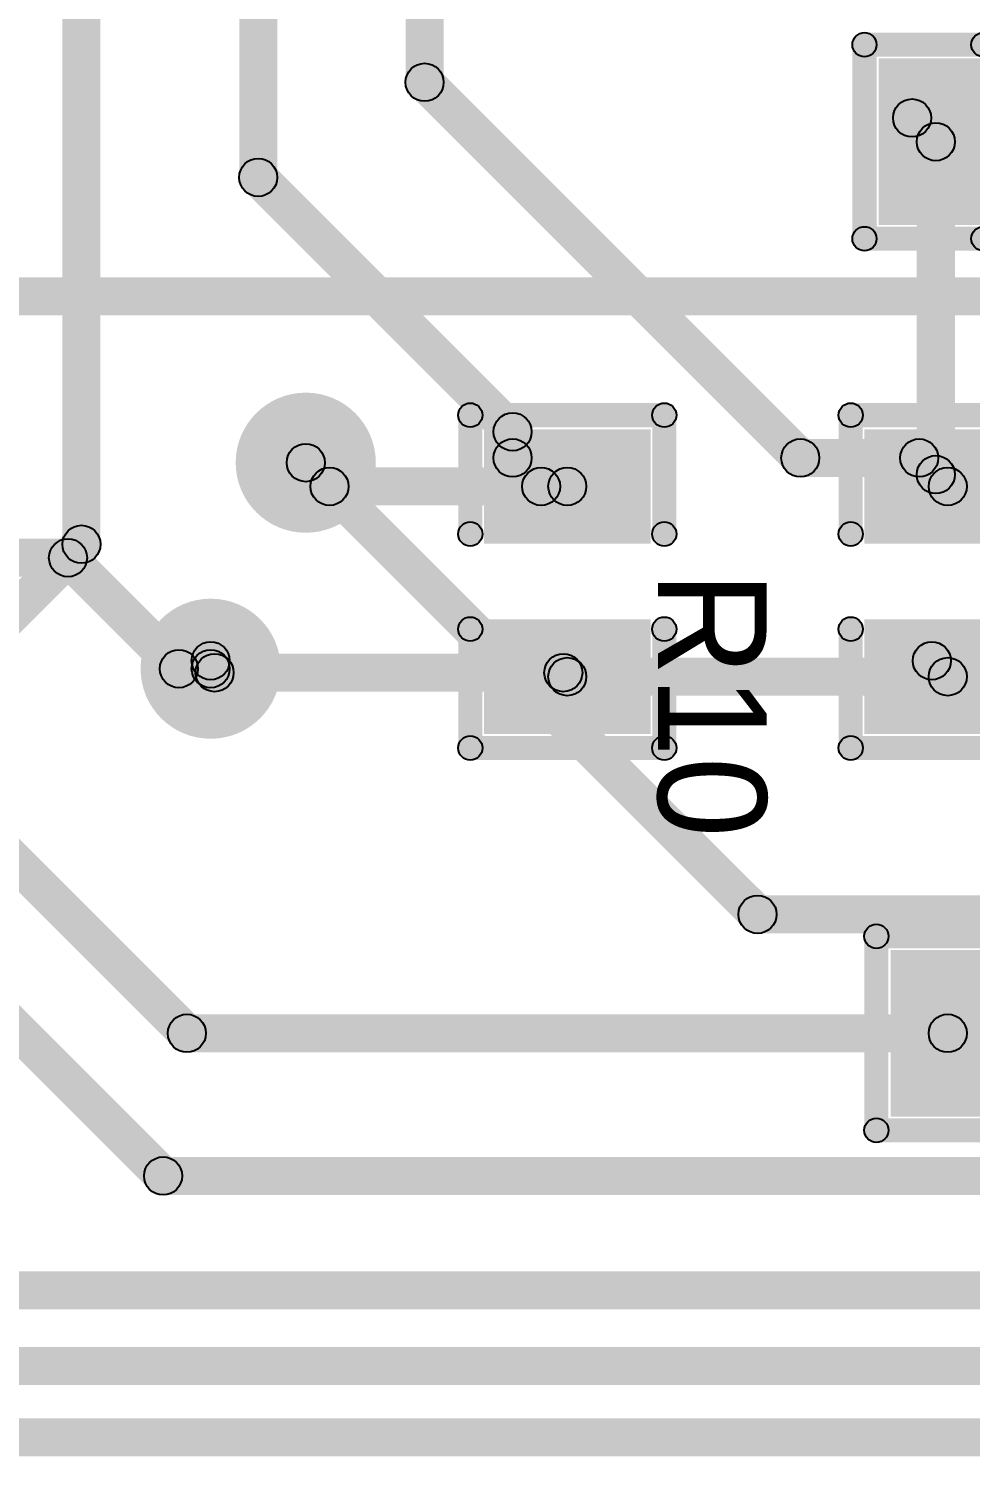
# Model space of a CAD drawing. Header units: millimetres. Extents: x 1.24 to 8.03, y 2.12 to 7.05.
# Drawn here: x 3.133 to 3.523, y 5.189 to 5.78 of the extents above; entities that cross this region are included whole.
import ezdxf

# ---------------------------------------------------------------- set-up
doc = ezdxf.new("R2010")
doc.units = ezdxf.units.MM
doc.header["$MEASUREMENT"] = 0
for name, color, linetype in [('BottomLayer', 5, 'Continuous'), ('BottomSolder', 6, 'Continuous'), ('TopLayer', 1, 'Continuous'), ('TopOverlay', 2, 'Continuous'), ('TopPaste', 8, 'Continuous'), ('TopSolder', 216, 'Continuous'), ('ViaHoleLayer', 16, 'Continuous')]:
    doc.layers.add(name, color=color, linetype=linetype)

# ---------------------------------------------------------------- blocks, each defined once
blk = doc.blocks.new('R0805_56')
at = {"layer": 'TopLayer'}
for points in [[(-0.05906, 0.03051), (-0.01969, 0.03051), (-0.01969, -0.03051), (-0.05906, -0.03051)], [(0.01969, 0.03051), (0.05906, 0.03051), (0.05906, -0.03051), (0.01969, -0.03051)]]:
    blk.add_hatch(color=1, dxfattribs=at).paths.add_polyline_path(points)
at = {"layer": 'TopOverlay'}
h = blk.add_hatch(color=2, dxfattribs=at)
edge = h.paths.add_edge_path()
edge.add_arc((-0.0689, 0.04016), 0.005, 0, 360)
h = blk.add_hatch(color=2, dxfattribs=at)
edge = h.paths.add_edge_path()
edge.add_arc((-0.0689, 0.04016), 0.005, 0, 360)
for points in [[(-0.0689, 0.03516), (-0.0689, 0.04516), (-0.01969, 0.04516), (-0.01969, 0.03516)], [(0.01969, 0.03516), (0.01969, 0.04516), (0.0689, 0.04516), (0.0689, 0.03516)], [(-0.0739, 0.04016), (-0.0639, 0.04016), (-0.0639, -0.04016), (-0.0739, -0.04016)], [(0.0739, -0.04016), (0.0639, -0.04016), (0.0639, 0.04016), (0.0739, 0.04016)], [(-0.0689, -0.04516), (-0.0689, -0.03516), (-0.01969, -0.03516), (-0.01969, -0.04516)], [(0.01969, -0.04516), (0.01969, -0.03516), (0.0689, -0.03516), (0.0689, -0.04516)]]:
    blk.add_hatch(color=2, dxfattribs=at).paths.add_polyline_path(points)
h = blk.add_hatch(color=2, dxfattribs=at)
edge = h.paths.add_edge_path()
edge.add_arc((-0.01969, 0.04016), 0.005, 0, 360)
h = blk.add_hatch(color=2, dxfattribs=at)
edge = h.paths.add_edge_path()
edge.add_arc((0.01969, 0.04016), 0.005, 0, 360)
h = blk.add_hatch(color=2, dxfattribs=at)
edge = h.paths.add_edge_path()
edge.add_arc((0.0689, 0.04016), 0.005, 0, 360)
h = blk.add_hatch(color=2, dxfattribs=at)
edge = h.paths.add_edge_path()
edge.add_arc((0.0689, 0.04016), 0.005, 0, 360)
h = blk.add_hatch(color=2, dxfattribs=at)
edge = h.paths.add_edge_path()
edge.add_arc((-0.0689, -0.04016), 0.005, 0, 360)
h = blk.add_hatch(color=2, dxfattribs=at)
edge = h.paths.add_edge_path()
edge.add_arc((-0.0689, -0.04016), 0.005, 0, 360)
h = blk.add_hatch(color=2, dxfattribs=at)
edge = h.paths.add_edge_path()
edge.add_arc((-0.01969, -0.04016), 0.005, 0, 360)
h = blk.add_hatch(color=2, dxfattribs=at)
edge = h.paths.add_edge_path()
edge.add_arc((0.01969, -0.04016), 0.005, 0, 360)
h = blk.add_hatch(color=2, dxfattribs=at)
edge = h.paths.add_edge_path()
edge.add_arc((0.0689, -0.04016), 0.005, 0, 360)
h = blk.add_hatch(color=2, dxfattribs=at)
edge = h.paths.add_edge_path()
edge.add_arc((0.0689, -0.04016), 0.005, 0, 360)
at = {"layer": 'TopPaste'}
for points in [[(-0.05906, 0.03051), (-0.01969, 0.03051), (-0.01969, -0.03051), (-0.05906, -0.03051)], [(0.01969, 0.03051), (0.05906, 0.03051), (0.05906, -0.03051), (0.01969, -0.03051)]]:
    blk.add_hatch(color=8, dxfattribs=at).paths.add_polyline_path(points)
at = {"layer": 'TopSolder'}
for points in [[(-0.06305, 0.03451), (-0.01569, 0.03451), (-0.01569, -0.03451), (-0.06305, -0.03451)], [(0.01569, 0.03451), (0.06305, 0.03451), (0.06305, -0.03451), (0.01569, -0.03451)]]:
    blk.add_hatch(color=216, dxfattribs=at).paths.add_polyline_path(points)
at = {"layer": 'TopOverlay'}
for centre in [(-0.0689, 0.04016), (-0.0689, 0.04016), (-0.01969, 0.04016), (0.01969, 0.04016), (0.0689, 0.04016), (0.0689, 0.04016), (-0.0689, -0.04016), (-0.0689, -0.04016), (-0.01969, -0.04016), (0.01969, -0.04016), (0.0689, -0.04016), (0.0689, -0.04016)]:
    blk.add_circle(centre, 0.005, dxfattribs=at)
blk = doc.blocks.new('R0805_57')
at = {"layer": 'TopLayer'}
for points in [[(-0.05906, 0.03051), (-0.01969, 0.03051), (-0.01969, -0.03051), (-0.05906, -0.03051)], [(0.01969, 0.03051), (0.05906, 0.03051), (0.05906, -0.03051), (0.01969, -0.03051)]]:
    blk.add_hatch(color=1, dxfattribs=at).paths.add_polyline_path(points)
at = {"layer": 'TopOverlay'}
h = blk.add_hatch(color=2, dxfattribs=at)
edge = h.paths.add_edge_path()
edge.add_arc((-0.0689, 0.04016), 0.005, 0, 360)
h = blk.add_hatch(color=2, dxfattribs=at)
edge = h.paths.add_edge_path()
edge.add_arc((-0.0689, 0.04016), 0.005, 0, 360)
for points in [[(-0.0689, 0.03516), (-0.0689, 0.04516), (-0.01969, 0.04516), (-0.01969, 0.03516)], [(0.01969, 0.03516), (0.01969, 0.04516), (0.0689, 0.04516), (0.0689, 0.03516)], [(-0.0739, 0.04016), (-0.0639, 0.04016), (-0.0639, -0.04016), (-0.0739, -0.04016)], [(0.0739, -0.04016), (0.0639, -0.04016), (0.0639, 0.04016), (0.0739, 0.04016)], [(-0.0689, -0.04516), (-0.0689, -0.03516), (-0.01969, -0.03516), (-0.01969, -0.04516)], [(0.01969, -0.04516), (0.01969, -0.03516), (0.0689, -0.03516), (0.0689, -0.04516)]]:
    blk.add_hatch(color=2, dxfattribs=at).paths.add_polyline_path(points)
h = blk.add_hatch(color=2, dxfattribs=at)
edge = h.paths.add_edge_path()
edge.add_arc((-0.01969, 0.04016), 0.005, 0, 360)
h = blk.add_hatch(color=2, dxfattribs=at)
edge = h.paths.add_edge_path()
edge.add_arc((0.01969, 0.04016), 0.005, 0, 360)
h = blk.add_hatch(color=2, dxfattribs=at)
edge = h.paths.add_edge_path()
edge.add_arc((0.0689, 0.04016), 0.005, 0, 360)
h = blk.add_hatch(color=2, dxfattribs=at)
edge = h.paths.add_edge_path()
edge.add_arc((0.0689, 0.04016), 0.005, 0, 360)
h = blk.add_hatch(color=2, dxfattribs=at)
edge = h.paths.add_edge_path()
edge.add_arc((-0.0689, -0.04016), 0.005, 0, 360)
h = blk.add_hatch(color=2, dxfattribs=at)
edge = h.paths.add_edge_path()
edge.add_arc((-0.0689, -0.04016), 0.005, 0, 360)
h = blk.add_hatch(color=2, dxfattribs=at)
edge = h.paths.add_edge_path()
edge.add_arc((-0.01969, -0.04016), 0.005, 0, 360)
h = blk.add_hatch(color=2, dxfattribs=at)
edge = h.paths.add_edge_path()
edge.add_arc((0.01969, -0.04016), 0.005, 0, 360)
h = blk.add_hatch(color=2, dxfattribs=at)
edge = h.paths.add_edge_path()
edge.add_arc((0.0689, -0.04016), 0.005, 0, 360)
h = blk.add_hatch(color=2, dxfattribs=at)
edge = h.paths.add_edge_path()
edge.add_arc((0.0689, -0.04016), 0.005, 0, 360)
at = {"layer": 'TopPaste'}
for points in [[(-0.05906, 0.03051), (-0.01969, 0.03051), (-0.01969, -0.03051), (-0.05906, -0.03051)], [(0.01969, 0.03051), (0.05906, 0.03051), (0.05906, -0.03051), (0.01969, -0.03051)]]:
    blk.add_hatch(color=8, dxfattribs=at).paths.add_polyline_path(points)
at = {"layer": 'TopSolder'}
for points in [[(-0.06305, 0.03451), (-0.01569, 0.03451), (-0.01569, -0.03451), (-0.06305, -0.03451)], [(0.01569, 0.03451), (0.06305, 0.03451), (0.06305, -0.03451), (0.01569, -0.03451)]]:
    blk.add_hatch(color=216, dxfattribs=at).paths.add_polyline_path(points)
at = {"layer": 'TopOverlay'}
for centre in [(-0.0689, 0.04016), (-0.0689, 0.04016), (-0.01969, 0.04016), (0.01969, 0.04016), (0.0689, 0.04016), (0.0689, 0.04016), (-0.0689, -0.04016), (-0.0689, -0.04016), (-0.01969, -0.04016), (0.01969, -0.04016), (0.0689, -0.04016), (0.0689, -0.04016)]:
    blk.add_circle(centre, 0.005, dxfattribs=at)
blk = doc.blocks.new('R0805_58')
at = {"layer": 'TopLayer'}
for points in [[(-0.05906, 0.03051), (-0.01969, 0.03051), (-0.01969, -0.03051), (-0.05906, -0.03051)], [(0.01969, 0.03051), (0.05906, 0.03051), (0.05906, -0.03051), (0.01969, -0.03051)]]:
    blk.add_hatch(color=1, dxfattribs=at).paths.add_polyline_path(points)
at = {"layer": 'TopOverlay'}
h = blk.add_hatch(color=2, dxfattribs=at)
edge = h.paths.add_edge_path()
edge.add_arc((-0.0689, 0.04016), 0.005, 0, 360)
h = blk.add_hatch(color=2, dxfattribs=at)
edge = h.paths.add_edge_path()
edge.add_arc((-0.0689, 0.04016), 0.005, 0, 360)
for points in [[(-0.01969, 0.04516), (-0.01969, 0.03516), (-0.0689, 0.03516), (-0.0689, 0.04516)], [(0.0689, 0.04516), (0.0689, 0.03516), (0.01969, 0.03516), (0.01969, 0.04516)], [(-0.0639, -0.04016), (-0.0739, -0.04016), (-0.0739, 0.04016), (-0.0639, 0.04016)], [(0.0739, -0.04016), (0.0639, -0.04016), (0.0639, 0.04016), (0.0739, 0.04016)], [(-0.01969, -0.03516), (-0.01969, -0.04516), (-0.0689, -0.04516), (-0.0689, -0.03516)], [(0.0689, -0.03516), (0.0689, -0.04516), (0.01969, -0.04516), (0.01969, -0.03516)]]:
    blk.add_hatch(color=2, dxfattribs=at).paths.add_polyline_path(points)
h = blk.add_hatch(color=2, dxfattribs=at)
edge = h.paths.add_edge_path()
edge.add_arc((-0.01969, 0.04016), 0.005, 0, 360)
h = blk.add_hatch(color=2, dxfattribs=at)
edge = h.paths.add_edge_path()
edge.add_arc((0.01969, 0.04016), 0.005, 0, 360)
h = blk.add_hatch(color=2, dxfattribs=at)
edge = h.paths.add_edge_path()
edge.add_arc((0.0689, 0.04016), 0.005, 0, 360)
h = blk.add_hatch(color=2, dxfattribs=at)
edge = h.paths.add_edge_path()
edge.add_arc((0.0689, 0.04016), 0.005, 0, 360)
h = blk.add_hatch(color=2, dxfattribs=at)
edge = h.paths.add_edge_path()
edge.add_arc((-0.0689, -0.04016), 0.005, 0, 360)
h = blk.add_hatch(color=2, dxfattribs=at)
edge = h.paths.add_edge_path()
edge.add_arc((-0.0689, -0.04016), 0.005, 0, 360)
h = blk.add_hatch(color=2, dxfattribs=at)
edge = h.paths.add_edge_path()
edge.add_arc((-0.01969, -0.04016), 0.005, 0, 360)
h = blk.add_hatch(color=2, dxfattribs=at)
edge = h.paths.add_edge_path()
edge.add_arc((0.01969, -0.04016), 0.005, 0, 360)
h = blk.add_hatch(color=2, dxfattribs=at)
edge = h.paths.add_edge_path()
edge.add_arc((0.0689, -0.04016), 0.005, 0, 360)
h = blk.add_hatch(color=2, dxfattribs=at)
edge = h.paths.add_edge_path()
edge.add_arc((0.0689, -0.04016), 0.005, 0, 360)
at = {"layer": 'TopPaste'}
for points in [[(-0.05906, 0.03051), (-0.01969, 0.03051), (-0.01969, -0.03051), (-0.05906, -0.03051)], [(0.01969, 0.03051), (0.05906, 0.03051), (0.05906, -0.03051), (0.01969, -0.03051)]]:
    blk.add_hatch(color=8, dxfattribs=at).paths.add_polyline_path(points)
at = {"layer": 'TopSolder'}
for points in [[(-0.06305, 0.03451), (-0.01569, 0.03451), (-0.01569, -0.03451), (-0.06305, -0.03451)], [(0.01569, 0.03451), (0.06305, 0.03451), (0.06305, -0.03451), (0.01569, -0.03451)]]:
    blk.add_hatch(color=216, dxfattribs=at).paths.add_polyline_path(points)
at = {"layer": 'TopOverlay'}
for centre in [(-0.0689, 0.04016), (-0.0689, 0.04016), (-0.01969, 0.04016), (0.01969, 0.04016), (0.0689, 0.04016), (0.0689, 0.04016), (-0.0689, -0.04016), (-0.0689, -0.04016), (-0.01969, -0.04016), (0.01969, -0.04016), (0.0689, -0.04016), (0.0689, -0.04016)]:
    blk.add_circle(centre, 0.005, dxfattribs=at)
blk = doc.blocks.new('R0805_59')
at = {"layer": 'TopLayer'}
for points in [[(-0.05906, 0.03051), (-0.01969, 0.03051), (-0.01969, -0.03051), (-0.05906, -0.03051)], [(0.01969, 0.03051), (0.05906, 0.03051), (0.05906, -0.03051), (0.01969, -0.03051)]]:
    blk.add_hatch(color=1, dxfattribs=at).paths.add_polyline_path(points)
at = {"layer": 'TopOverlay'}
h = blk.add_hatch(color=2, dxfattribs=at)
edge = h.paths.add_edge_path()
edge.add_arc((-0.0689, 0.04016), 0.005, 0, 360)
h = blk.add_hatch(color=2, dxfattribs=at)
edge = h.paths.add_edge_path()
edge.add_arc((-0.0689, 0.04016), 0.005, 0, 360)
for points in [[(-0.01969, 0.04516), (-0.01969, 0.03516), (-0.0689, 0.03516), (-0.0689, 0.04516)], [(0.0689, 0.04516), (0.0689, 0.03516), (0.01969, 0.03516), (0.01969, 0.04516)], [(-0.0639, -0.04016), (-0.0739, -0.04016), (-0.0739, 0.04016), (-0.0639, 0.04016)], [(0.0739, -0.04016), (0.0639, -0.04016), (0.0639, 0.04016), (0.0739, 0.04016)], [(-0.01969, -0.03516), (-0.01969, -0.04516), (-0.0689, -0.04516), (-0.0689, -0.03516)], [(0.0689, -0.03516), (0.0689, -0.04516), (0.01969, -0.04516), (0.01969, -0.03516)]]:
    blk.add_hatch(color=2, dxfattribs=at).paths.add_polyline_path(points)
h = blk.add_hatch(color=2, dxfattribs=at)
edge = h.paths.add_edge_path()
edge.add_arc((-0.01969, 0.04016), 0.005, 0, 360)
h = blk.add_hatch(color=2, dxfattribs=at)
edge = h.paths.add_edge_path()
edge.add_arc((0.01969, 0.04016), 0.005, 0, 360)
h = blk.add_hatch(color=2, dxfattribs=at)
edge = h.paths.add_edge_path()
edge.add_arc((0.0689, 0.04016), 0.005, 0, 360)
h = blk.add_hatch(color=2, dxfattribs=at)
edge = h.paths.add_edge_path()
edge.add_arc((0.0689, 0.04016), 0.005, 0, 360)
h = blk.add_hatch(color=2, dxfattribs=at)
edge = h.paths.add_edge_path()
edge.add_arc((-0.0689, -0.04016), 0.005, 0, 360)
h = blk.add_hatch(color=2, dxfattribs=at)
edge = h.paths.add_edge_path()
edge.add_arc((-0.0689, -0.04016), 0.005, 0, 360)
h = blk.add_hatch(color=2, dxfattribs=at)
edge = h.paths.add_edge_path()
edge.add_arc((-0.01969, -0.04016), 0.005, 0, 360)
h = blk.add_hatch(color=2, dxfattribs=at)
edge = h.paths.add_edge_path()
edge.add_arc((0.01969, -0.04016), 0.005, 0, 360)
h = blk.add_hatch(color=2, dxfattribs=at)
edge = h.paths.add_edge_path()
edge.add_arc((0.0689, -0.04016), 0.005, 0, 360)
h = blk.add_hatch(color=2, dxfattribs=at)
edge = h.paths.add_edge_path()
edge.add_arc((0.0689, -0.04016), 0.005, 0, 360)
at = {"layer": 'TopPaste'}
for points in [[(-0.05906, 0.03051), (-0.01969, 0.03051), (-0.01969, -0.03051), (-0.05906, -0.03051)], [(0.01969, 0.03051), (0.05906, 0.03051), (0.05906, -0.03051), (0.01969, -0.03051)]]:
    blk.add_hatch(color=8, dxfattribs=at).paths.add_polyline_path(points)
at = {"layer": 'TopSolder'}
for points in [[(-0.06305, 0.03451), (-0.01569, 0.03451), (-0.01569, -0.03451), (-0.06305, -0.03451)], [(0.01569, 0.03451), (0.06305, 0.03451), (0.06305, -0.03451), (0.01569, -0.03451)]]:
    blk.add_hatch(color=216, dxfattribs=at).paths.add_polyline_path(points)
at = {"layer": 'TopOverlay'}
for centre in [(-0.0689, 0.04016), (-0.0689, 0.04016), (-0.01969, 0.04016), (0.01969, 0.04016), (0.0689, 0.04016), (0.0689, 0.04016), (-0.0689, -0.04016), (-0.0689, -0.04016), (-0.01969, -0.04016), (0.01969, -0.04016), (0.0689, -0.04016), (0.0689, -0.04016)]:
    blk.add_circle(centre, 0.005, dxfattribs=at)

msp = doc.modelspace()

# ---------------------------------------------------------------- hatches: boundary and pattern name
at = {"layer": 'BottomLayer'}
for points in [[(2.99213, 5.66142), (2.99213, 5.67717), (3.57283, 5.67717), (3.57283, 5.66142)], [(3.24246, 5.59483), (3.2536, 5.60596), (3.44061, 5.41895), (3.42947, 5.40782)], [(3.0315, 5.55315), (3.0315, 5.5689), (3.14961, 5.5689), (3.14961, 5.55315)], [(3.14404, 5.55546), (3.15517, 5.56659), (3.2011, 5.52067), (3.18996, 5.50953)], [(3.19553, 5.50723), (3.19553, 5.52297), (3.20866, 5.52297), (3.20866, 5.50723)], [(3.43504, 5.40551), (3.43504, 5.42126), (4.20276, 5.42126), (4.20276, 5.40551)], [(3.11763, 5.24986), (3.11763, 5.26561), (5.24789, 5.26561), (5.24789, 5.24986)], [(3.07087, 5.18898), (3.07087, 5.20472), (5.28543, 5.20472), (5.28543, 5.18898)]]:
    msp.add_hatch(color=5, dxfattribs=at).paths.add_polyline_path(points)
h = msp.add_hatch(color=5, dxfattribs=at)
edge = h.paths.add_edge_path()
edge.add_arc((3.24803, 5.60039), 0.025, 0, 360)
h = msp.add_hatch(color=5, dxfattribs=at)
edge = h.paths.add_edge_path()
edge.add_arc((3.24803, 5.60039), 0.00787, 0, 360)
h = msp.add_hatch(color=5, dxfattribs=at)
edge = h.paths.add_edge_path()
edge.add_arc((3.14961, 5.56102), 0.00787, 0, 360)
h = msp.add_hatch(color=5, dxfattribs=at)
edge = h.paths.add_edge_path()
edge.add_arc((3.14961, 5.56102), 0.00787, 0, 360)
h = msp.add_hatch(color=5, dxfattribs=at)
edge = h.paths.add_edge_path()
edge.add_arc((3.20866, 5.5151), 0.025, 0, 360)
h = msp.add_hatch(color=5, dxfattribs=at)
edge = h.paths.add_edge_path()
edge.add_arc((3.19553, 5.5151), 0.00787, 0, 360)
h = msp.add_hatch(color=5, dxfattribs=at)
edge = h.paths.add_edge_path()
edge.add_arc((3.19553, 5.5151), 0.00787, 0, 360)
h = msp.add_hatch(color=5, dxfattribs=at)
edge = h.paths.add_edge_path()
edge.add_arc((3.20866, 5.5151), 0.00787, 0, 360)
h = msp.add_hatch(color=5, dxfattribs=at)
edge = h.paths.add_edge_path()
edge.add_arc((3.43504, 5.41339), 0.00787, 0, 360)
h = msp.add_hatch(color=5, dxfattribs=at)
edge = h.paths.add_edge_path()
edge.add_arc((3.43504, 5.41339), 0.00787, 0, 360)
at = {"layer": 'BottomSolder'}
h = msp.add_hatch(color=6, dxfattribs=at)
edge = h.paths.add_edge_path()
edge.add_arc((3.24803, 5.60039), 0.029, 0, 360)
h = msp.add_hatch(color=6, dxfattribs=at)
edge = h.paths.add_edge_path()
edge.add_arc((3.20866, 5.5151), 0.029, 0, 360)
at = {"layer": 'TopLayer'}
for points in [[(3.16306, 5.5666), (3.14731, 5.5666), (3.14731, 6.12855), (3.16306, 6.12855)], [(3.23622, 5.7185), (3.22047, 5.7185), (3.22047, 5.89567), (3.23622, 5.89567)], [(3.30512, 5.75787), (3.28937, 5.75787), (3.28937, 5.86614), (3.30512, 5.86614)], [(3.29168, 5.75231), (3.30281, 5.76344), (3.45832, 5.60793), (3.44719, 5.59679)], [(3.49345, 5.73754), (3.50458, 5.74868), (3.51443, 5.73884), (3.50329, 5.7277)], [(3.51673, 5.59547), (3.50098, 5.59547), (3.50098, 5.73327), (3.51673, 5.73327)], [(3.22278, 5.71294), (3.23391, 5.72407), (3.33923, 5.61876), (3.32809, 5.60762)], [(3.34154, 5.60236), (3.32579, 5.60236), (3.32579, 5.61319), (3.34154, 5.61319)], [(3.45276, 5.59449), (3.45276, 5.61024), (3.50197, 5.61024), (3.50197, 5.59449)], [(3.24246, 5.59483), (3.2536, 5.60596), (3.26344, 5.59612), (3.25231, 5.58498)], [(3.32809, 5.59679), (3.33923, 5.60793), (3.35104, 5.59612), (3.3399, 5.58498)], [(3.4964, 5.59679), (3.50754, 5.60793), (3.51443, 5.60104), (3.50329, 5.5899)], [(3.25787, 5.58268), (3.25787, 5.59842), (3.34547, 5.59842), (3.34547, 5.58268)], [(3.34547, 5.58268), (3.34547, 5.59842), (3.3563, 5.59842), (3.3563, 5.58268)], [(3.50329, 5.5899), (3.51443, 5.60104), (3.51935, 5.59612), (3.50821, 5.58498)], [(3.08136, 5.48164), (3.07022, 5.49277), (3.14961, 5.57217), (3.16075, 5.56103)], [(3.50163, 5.51282), (3.51277, 5.52396), (3.51935, 5.51738), (3.50821, 5.50624)], [(3.21654, 5.5151), (3.20079, 5.5151), (3.20079, 5.51839), (3.21654, 5.51839)], [(3.20309, 5.50953), (3.21423, 5.52067), (3.21587, 5.51902), (3.20474, 5.50789)], [(3.21031, 5.50558), (3.21031, 5.52133), (3.35466, 5.52133), (3.35466, 5.50558)], [(3.34909, 5.50789), (3.36022, 5.51902), (3.36187, 5.51738), (3.35073, 5.50624)], [(3.3563, 5.50394), (3.3563, 5.51968), (3.51378, 5.51968), (3.51378, 5.50394)], [(3.07022, 5.48164), (3.08136, 5.49277), (3.20439, 5.36974), (3.19325, 5.35861)], [(3.08498, 5.39798), (3.09612, 5.40911), (3.19454, 5.31069), (3.18341, 5.29955)], [(3.19882, 5.3563), (3.19882, 5.37205), (3.51378, 5.37205), (3.51378, 5.3563)], [(3.18898, 5.29724), (3.18898, 5.31299), (3.78937, 5.31299), (3.78937, 5.29724)], [(2.49909, 5.2185), (2.49909, 5.23425), (4.26004, 5.23425), (4.26004, 5.2185)]]:
    msp.add_hatch(color=1, dxfattribs=at).paths.add_polyline_path(points)
h = msp.add_hatch(color=1, dxfattribs=at)
edge = h.paths.add_edge_path()
edge.add_arc((3.29724, 5.75787), 0.00787, 0, 360)
h = msp.add_hatch(color=1, dxfattribs=at)
edge = h.paths.add_edge_path()
edge.add_arc((3.29724, 5.75787), 0.00787, 0, 360)
h = msp.add_hatch(color=1, dxfattribs=at)
edge = h.paths.add_edge_path()
edge.add_arc((3.49902, 5.74311), 0.00787, 0, 360)
h = msp.add_hatch(color=1, dxfattribs=at)
edge = h.paths.add_edge_path()
edge.add_arc((3.50886, 5.73327), 0.00787, 0, 360)
h = msp.add_hatch(color=1, dxfattribs=at)
edge = h.paths.add_edge_path()
edge.add_arc((3.50886, 5.73327), 0.00787, 0, 360)
h = msp.add_hatch(color=1, dxfattribs=at)
edge = h.paths.add_edge_path()
edge.add_arc((3.22835, 5.7185), 0.00787, 0, 360)
h = msp.add_hatch(color=1, dxfattribs=at)
edge = h.paths.add_edge_path()
edge.add_arc((3.22835, 5.7185), 0.00787, 0, 360)
h = msp.add_hatch(color=1, dxfattribs=at)
edge = h.paths.add_edge_path()
edge.add_arc((3.24803, 5.60039), 0.025, 0, 360)
h = msp.add_hatch(color=1, dxfattribs=at)
edge = h.paths.add_edge_path()
edge.add_arc((3.33366, 5.61319), 0.00787, 0, 360)
h = msp.add_hatch(color=1, dxfattribs=at)
edge = h.paths.add_edge_path()
edge.add_arc((3.33366, 5.61319), 0.00787, 0, 360)
h = msp.add_hatch(color=1, dxfattribs=at)
edge = h.paths.add_edge_path()
edge.add_arc((3.33366, 5.60236), 0.00787, 0, 360)
h = msp.add_hatch(color=1, dxfattribs=at)
edge = h.paths.add_edge_path()
edge.add_arc((3.33366, 5.60236), 0.00787, 0, 360)
h = msp.add_hatch(color=1, dxfattribs=at)
edge = h.paths.add_edge_path()
edge.add_arc((3.45276, 5.60236), 0.00787, 0, 360)
h = msp.add_hatch(color=1, dxfattribs=at)
edge = h.paths.add_edge_path()
edge.add_arc((3.45276, 5.60236), 0.00787, 0, 360)
h = msp.add_hatch(color=1, dxfattribs=at)
edge = h.paths.add_edge_path()
edge.add_arc((3.50197, 5.60236), 0.00787, 0, 360)
h = msp.add_hatch(color=1, dxfattribs=at)
edge = h.paths.add_edge_path()
edge.add_arc((3.50197, 5.60236), 0.00787, 0, 360)
h = msp.add_hatch(color=1, dxfattribs=at)
edge = h.paths.add_edge_path()
edge.add_arc((3.24803, 5.60039), 0.00787, 0, 360)
h = msp.add_hatch(color=1, dxfattribs=at)
edge = h.paths.add_edge_path()
edge.add_arc((3.25787, 5.59055), 0.00787, 0, 360)
h = msp.add_hatch(color=1, dxfattribs=at)
edge = h.paths.add_edge_path()
edge.add_arc((3.25787, 5.59055), 0.00787, 0, 360)
h = msp.add_hatch(color=1, dxfattribs=at)
edge = h.paths.add_edge_path()
edge.add_arc((3.34547, 5.59055), 0.00787, 0, 360)
h = msp.add_hatch(color=1, dxfattribs=at)
edge = h.paths.add_edge_path()
edge.add_arc((3.34547, 5.59055), 0.00787, 0, 360)
h = msp.add_hatch(color=1, dxfattribs=at)
edge = h.paths.add_edge_path()
edge.add_arc((3.34547, 5.59055), 0.00787, 0, 360)
h = msp.add_hatch(color=1, dxfattribs=at)
edge = h.paths.add_edge_path()
edge.add_arc((3.3563, 5.59055), 0.00787, 0, 360)
h = msp.add_hatch(color=1, dxfattribs=at)
edge = h.paths.add_edge_path()
edge.add_arc((3.50886, 5.59547), 0.00787, 0, 360)
h = msp.add_hatch(color=1, dxfattribs=at)
edge = h.paths.add_edge_path()
edge.add_arc((3.50886, 5.59547), 0.00787, 0, 360)
h = msp.add_hatch(color=1, dxfattribs=at)
edge = h.paths.add_edge_path()
edge.add_arc((3.50886, 5.59547), 0.00787, 0, 360)
h = msp.add_hatch(color=1, dxfattribs=at)
edge = h.paths.add_edge_path()
edge.add_arc((3.51378, 5.59055), 0.00787, 0, 360)
h = msp.add_hatch(color=1, dxfattribs=at)
edge = h.paths.add_edge_path()
edge.add_arc((3.15518, 5.5666), 0.00787, 0, 360)
h = msp.add_hatch(color=1, dxfattribs=at)
edge = h.paths.add_edge_path()
edge.add_arc((3.15518, 5.5666), 0.00787, 0, 360)
h = msp.add_hatch(color=1, dxfattribs=at)
edge = h.paths.add_edge_path()
edge.add_arc((3.20866, 5.5151), 0.025, 0, 360)
h = msp.add_hatch(color=1, dxfattribs=at)
edge = h.paths.add_edge_path()
edge.add_arc((3.20866, 5.51839), 0.00787, 0, 360)
h = msp.add_hatch(color=1, dxfattribs=at)
edge = h.paths.add_edge_path()
edge.add_arc((3.20866, 5.5151), 0.00787, 0, 360)
h = msp.add_hatch(color=1, dxfattribs=at)
edge = h.paths.add_edge_path()
edge.add_arc((3.20866, 5.5151), 0.00787, 0, 360)
h = msp.add_hatch(color=1, dxfattribs=at)
edge = h.paths.add_edge_path()
edge.add_arc((3.5072, 5.51839), 0.00787, 0, 360)
h = msp.add_hatch(color=1, dxfattribs=at)
edge = h.paths.add_edge_path()
edge.add_arc((3.21031, 5.51346), 0.00787, 0, 360)
h = msp.add_hatch(color=1, dxfattribs=at)
edge = h.paths.add_edge_path()
edge.add_arc((3.21031, 5.51346), 0.00787, 0, 360)
h = msp.add_hatch(color=1, dxfattribs=at)
edge = h.paths.add_edge_path()
edge.add_arc((3.35466, 5.51346), 0.00787, 0, 360)
h = msp.add_hatch(color=1, dxfattribs=at)
edge = h.paths.add_edge_path()
edge.add_arc((3.35466, 5.51346), 0.00787, 0, 360)
h = msp.add_hatch(color=1, dxfattribs=at)
edge = h.paths.add_edge_path()
edge.add_arc((3.3563, 5.51181), 0.00787, 0, 360)
h = msp.add_hatch(color=1, dxfattribs=at)
edge = h.paths.add_edge_path()
edge.add_arc((3.3563, 5.51181), 0.00787, 0, 360)
h = msp.add_hatch(color=1, dxfattribs=at)
edge = h.paths.add_edge_path()
edge.add_arc((3.51378, 5.51181), 0.00787, 0, 360)
h = msp.add_hatch(color=1, dxfattribs=at)
edge = h.paths.add_edge_path()
edge.add_arc((3.51378, 5.51181), 0.00787, 0, 360)
h = msp.add_hatch(color=1, dxfattribs=at)
edge = h.paths.add_edge_path()
edge.add_arc((3.19882, 5.36417), 0.00787, 0, 360)
h = msp.add_hatch(color=1, dxfattribs=at)
edge = h.paths.add_edge_path()
edge.add_arc((3.19882, 5.36417), 0.00787, 0, 360)
h = msp.add_hatch(color=1, dxfattribs=at)
edge = h.paths.add_edge_path()
edge.add_arc((3.51378, 5.36417), 0.00787, 0, 360)
h = msp.add_hatch(color=1, dxfattribs=at)
edge = h.paths.add_edge_path()
edge.add_arc((3.18898, 5.30512), 0.00787, 0, 360)
h = msp.add_hatch(color=1, dxfattribs=at)
edge = h.paths.add_edge_path()
edge.add_arc((3.18898, 5.30512), 0.00787, 0, 360)
at = {"layer": 'TopSolder'}
h = msp.add_hatch(color=216, dxfattribs=at)
edge = h.paths.add_edge_path()
edge.add_arc((3.24803, 5.60039), 0.029, 0, 360)
h = msp.add_hatch(color=216, dxfattribs=at)
edge = h.paths.add_edge_path()
edge.add_arc((3.20866, 5.5151), 0.029, 0, 360)
at = {"layer": 'ViaHoleLayer'}
h = msp.add_hatch(color=16, dxfattribs=at)
edge = h.paths.add_edge_path()
edge.add_arc((3.24803, 5.60039), 0.014, 0, 360)
h = msp.add_hatch(color=16, dxfattribs=at)
edge = h.paths.add_edge_path()
edge.add_arc((3.20866, 5.5151), 0.014, 0, 360)

# ---------------------------------------------------------------- linework, layer by layer
at = {"layer": 'BottomLayer'}
for centre in [(3.24803, 5.60039), (3.14961, 5.56102), (3.14961, 5.56102), (3.19553, 5.5151), (3.19553, 5.5151), (3.20866, 5.5151), (3.43504, 5.41339), (3.43504, 5.41339)]:
    msp.add_circle(centre, 0.00787, dxfattribs=at)
at = {"layer": 'TopLayer'}
for centre in [(3.29724, 5.75787), (3.29724, 5.75787), (3.49902, 5.74311), (3.50886, 5.73327), (3.50886, 5.73327), (3.22835, 5.7185), (3.22835, 5.7185), (3.33366, 5.61319), (3.33366, 5.61319), (3.33366, 5.60236), (3.33366, 5.60236), (3.45276, 5.60236), (3.45276, 5.60236), (3.50197, 5.60236), (3.50197, 5.60236), (3.24803, 5.60039), (3.25787, 5.59055), (3.25787, 5.59055), (3.34547, 5.59055), (3.34547, 5.59055), (3.34547, 5.59055), (3.3563, 5.59055), (3.50886, 5.59547), (3.50886, 5.59547), (3.50886, 5.59547), (3.51378, 5.59055), (3.15518, 5.5666), (3.15518, 5.5666), (3.20866, 5.51839), (3.20866, 5.5151), (3.20866, 5.5151), (3.5072, 5.51839), (3.21031, 5.51346), (3.21031, 5.51346), (3.35466, 5.51346), (3.35466, 5.51346), (3.3563, 5.51181), (3.3563, 5.51181), (3.51378, 5.51181), (3.51378, 5.51181), (3.19882, 5.36417), (3.19882, 5.36417), (3.51378, 5.36417), (3.18898, 5.30512), (3.18898, 5.30512)]:
    msp.add_circle(centre, 0.00787, dxfattribs=at)

# ---------------------------------------------------------------- block references
for name, p in [('R0805_57', (3.54823, 5.73327)), ('R0805_56', (3.55315, 5.36417))]:
    msp.add_blockref(name, p)
at = {"rotation": 270}
for name, p in [('R0805_59', (3.3563, 5.55118)), ('R0805_58', (3.51378, 5.55118))]:
    msp.add_blockref(name, p, dxfattribs=at)

# ---------------------------------------------------------------- texts
at = {"layer": 'TopOverlay'}
msp.add_text('R10', height=0.045, rotation=270, dxfattribs=at).set_placement((3.3938, 5.55555))

doc.saveas('drawing.dxf')
